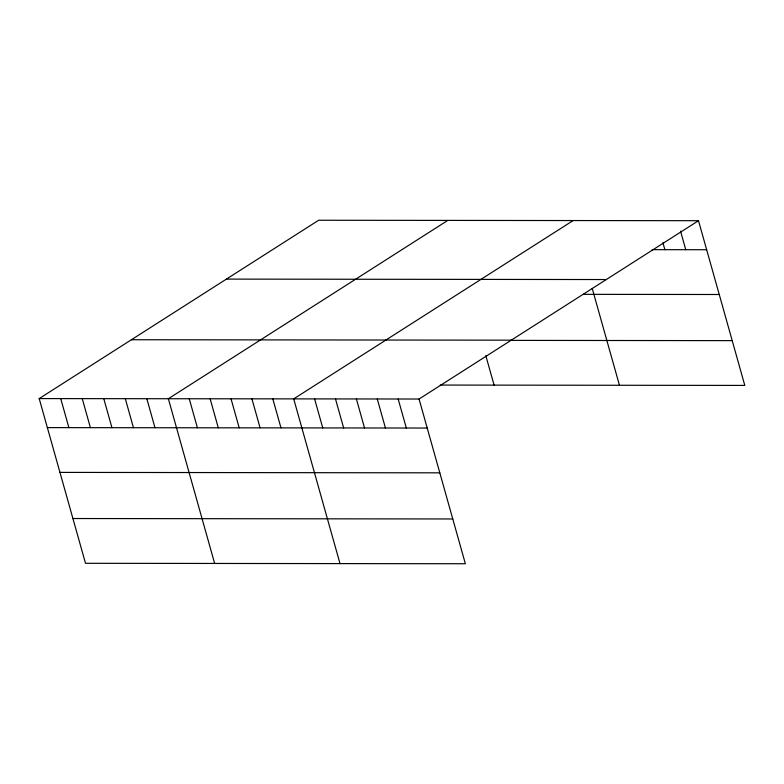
<?xml version="1.0" encoding="UTF-8"?>
<svg xmlns="http://www.w3.org/2000/svg" width="784" height="784" viewBox="0 0 784 784"><rect width="100%" height="100%" fill="white"/><g stroke="black" fill="none" stroke-linecap="round" stroke-linejoin="round"><path stroke-width="1.18" d="M698.495 220.696L419.058 399.027L465.363 563.745L85.505 563.304L39.2 398.586L318.637 220.255L698.495 220.696L744.8 385.414L440.285 385.062M447.791 220.402L168.354 398.733L214.649 563.451M573.143 220.549L293.706 398.88L340.011 563.598M652.102 249.665L706.658 249.724M226.429 279.104L606.287 279.545M583.443 294.343L719.242 294.5M131.418 339.737L511.276 340.178M510.521 340.383L732.217 340.638M39.2 398.586L419.058 399.027M47.363 427.613L427.221 428.044M59.947 472.389L439.804 472.83M72.912 518.528L452.77 518.969M680.541 231.123L685.765 249.694M662.911 242.707L664.871 249.675M592.234 288.463L619.448 385.277M485.815 355.671L494.096 385.13M398.164 398.997L406.328 428.025M377.271 398.978L385.434 428.005M356.387 398.948L364.54 427.976M335.493 398.929L343.647 427.956M314.6 398.899L322.753 427.927M272.812 398.85L280.976 427.878M251.919 398.831L260.082 427.858M231.025 398.801L239.189 427.829M210.132 398.782L218.295 427.809M189.248 398.752L197.401 427.78M146.824 398.703L154.987 427.731M125.303 398.684L133.456 427.711M103.772 398.654L111.936 427.682M82.251 398.635L90.405 427.662M60.721 398.605L68.884 427.633"/></g></svg>
